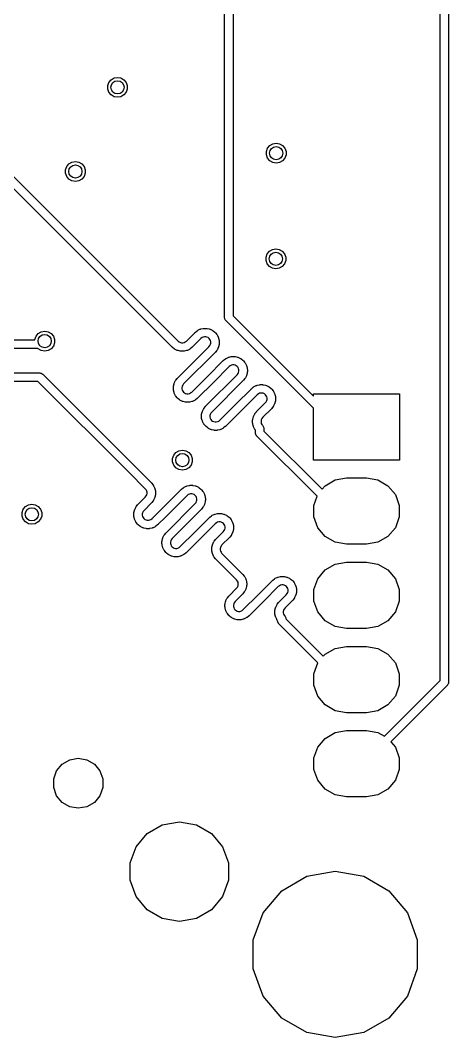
# Model space of a CAD drawing. Extents: x 10 to 287, y -200 to -10.
# Drawn here: x 166.62 to 179.53, y -140.17 to -109.49 of the extents above; entities that cross this region are included whole.
import ezdxf

# ---------------------------------------------------------------- set-up
doc = ezdxf.new("R2010")
doc.units = 0
doc.header["$MEASUREMENT"] = 0
doc.layers.add('BLACK', color=7, linetype='CONTINUOUS')

msp = doc.modelspace()

# ---------------------------------------------------------------- linework, layer by layer
at = {"layer": 'Black'}
for p, q in [((179.273, -129.397), (179.273, -56.8976)), ((179.527, -56.845), (179.527, -129.45)), ((173.027, -103.08), (173.027, -118.3)), ((172.773, -118.3), (172.773, -103.133)), ((169.249, -111.454), (169.284, -111.356)), ((169.284, -111.356), (169.352, -111.276)), ((169.352, -111.276), (169.442, -111.223)), ((169.442, -111.223), (169.545, -111.205)), ((169.545, -111.205), (169.648, -111.223)), ((169.648, -111.223), (169.738, -111.276)), ((169.738, -111.276), (169.806, -111.356)), ((169.806, -111.356), (169.841, -111.454)), ((169.249, -111.558), (169.249, -111.454)), ((169.284, -111.656), (169.249, -111.558)), ((169.352, -111.736), (169.284, -111.656)), ((169.806, -111.656), (169.738, -111.736)), ((169.841, -111.558), (169.806, -111.656)), ((169.841, -111.454), (169.841, -111.558)), ((169.442, -111.789), (169.352, -111.736)), ((169.545, -111.807), (169.442, -111.789)), ((169.648, -111.789), (169.545, -111.807)), ((169.738, -111.736), (169.648, -111.789)), ((174.137, -113.26), (174.227, -113.207)), ((174.227, -113.207), (174.33, -113.189)), ((174.33, -113.189), (174.433, -113.207)), ((174.433, -113.207), (174.523, -113.26)), ((174.034, -113.438), (174.069, -113.34)), ((174.034, -113.542), (174.034, -113.438)), ((174.069, -113.34), (174.137, -113.26)), ((174.523, -113.26), (174.59, -113.34)), ((174.59, -113.34), (174.626, -113.438)), ((174.626, -113.438), (174.626, -113.542)), ((168.014, -113.896), (168.082, -113.816)), ((168.082, -113.816), (168.172, -113.763)), ((168.172, -113.763), (168.275, -113.745)), ((168.275, -113.745), (168.378, -113.763)), ((168.378, -113.763), (168.468, -113.816)), ((168.468, -113.816), (168.536, -113.896)), ((174.069, -113.64), (174.034, -113.542)), ((174.137, -113.72), (174.069, -113.64)), ((174.227, -113.773), (174.137, -113.72)), ((174.33, -113.791), (174.227, -113.773)), ((174.433, -113.773), (174.33, -113.791)), ((174.523, -113.72), (174.433, -113.773)), ((174.59, -113.64), (174.523, -113.72)), ((174.626, -113.542), (174.59, -113.64)), ((166.32, -114.11), (171.369, -119.16)), ((167.979, -113.994), (168.014, -113.896)), ((167.979, -114.098), (167.979, -113.994)), ((168.014, -114.196), (167.979, -114.098)), ((168.536, -113.896), (168.571, -113.994)), ((168.571, -114.098), (168.536, -114.196)), ((168.571, -113.994), (168.571, -114.098)), ((171.195, -119.344), (166.177, -114.327)), ((168.082, -114.276), (168.014, -114.196)), ((168.172, -114.329), (168.082, -114.276)), ((168.275, -114.347), (168.172, -114.329)), ((168.378, -114.329), (168.275, -114.347)), ((168.468, -114.276), (168.378, -114.329)), ((168.536, -114.196), (168.468, -114.276)), ((174.024, -116.628), (174.059, -116.53)), ((174.059, -116.53), (174.127, -116.45)), ((174.127, -116.45), (174.217, -116.397)), ((174.217, -116.397), (174.32, -116.379)), ((174.32, -116.379), (174.423, -116.397)), ((174.423, -116.397), (174.513, -116.45)), ((174.513, -116.45), (174.58, -116.53)), ((174.58, -116.53), (174.616, -116.628)), ((174.024, -116.732), (174.024, -116.628)), ((174.059, -116.83), (174.024, -116.732)), ((174.127, -116.91), (174.059, -116.83)), ((174.217, -116.963), (174.127, -116.91)), ((174.513, -116.91), (174.423, -116.963)), ((174.58, -116.83), (174.513, -116.91)), ((174.616, -116.732), (174.58, -116.83)), ((174.616, -116.628), (174.616, -116.732)), ((174.32, -116.981), (174.217, -116.963)), ((174.423, -116.963), (174.32, -116.981)), ((172.773, -118.45), (172.773, -118.3)), ((173.027, -118.3), (173.027, -118.397)), ((173.027, -118.397), (175.45, -120.82)), ((172.774, -118.456), (172.773, -118.45)), ((172.773, -118.461), (172.774, -118.456)), ((172.778, -118.477), (172.773, -118.461)), ((172.781, -118.493), (172.778, -118.477)), ((172.783, -118.498), (172.781, -118.493)), ((172.785, -118.504), (172.783, -118.498)), ((172.794, -118.517), (172.785, -118.504)), ((172.803, -118.532), (172.794, -118.517)), ((172.807, -118.535), (172.803, -118.532)), ((172.81, -118.54), (172.807, -118.535)), ((175.45, -121.18), (172.81, -118.54)), ((167.054, -119.108), (167.089, -119.01)), ((167.089, -119.01), (167.157, -118.93)), ((167.157, -118.93), (167.247, -118.877)), ((167.247, -118.877), (167.35, -118.859)), ((167.35, -118.859), (167.453, -118.877)), ((167.453, -118.877), (167.543, -118.93)), ((167.543, -118.93), (167.611, -119.01)), ((167.611, -119.01), (167.646, -119.108)), ((171.624, -119.16), (171.884, -118.899)), ((171.884, -118.899), (171.89, -118.895)), ((171.89, -118.895), (171.895, -118.89)), ((171.895, -118.89), (171.947, -118.848)), ((171.947, -118.848), (171.96, -118.841)), ((171.96, -118.841), (171.971, -118.833)), ((171.971, -118.833), (172.032, -118.804)), ((172.032, -118.804), (172.046, -118.8)), ((172.046, -118.8), (172.059, -118.794)), ((172.059, -118.794), (172.124, -118.779)), ((172.094, -119.055), (172.059, -119.084)), ((172.129, -119.039), (172.094, -119.055)), ((172.124, -118.779), (172.138, -118.779)), ((172.167, -119.03), (172.129, -119.039)), ((172.138, -118.779), (172.153, -118.776)), ((172.153, -118.776), (172.22, -118.776)), ((172.205, -119.03), (172.167, -119.03)), ((172.243, -119.039), (172.205, -119.03)), ((172.22, -118.776), (172.234, -118.779)), ((172.234, -118.779), (172.248, -118.779)), ((172.278, -119.055), (172.243, -119.039)), ((172.248, -118.779), (172.313, -118.794)), ((172.308, -119.079), (172.278, -119.055)), ((172.313, -118.794), (172.327, -118.8)), ((172.327, -118.8), (172.34, -118.804)), ((172.34, -118.804), (172.401, -118.833)), ((172.401, -118.833), (172.412, -118.841)), ((172.412, -118.841), (172.425, -118.848)), ((172.425, -118.848), (172.477, -118.89)), ((172.477, -118.89), (172.487, -118.901)), ((172.487, -118.901), (172.498, -118.91)), ((172.498, -118.91), (172.539, -118.962)), ((172.539, -118.962), (172.546, -118.975)), ((172.546, -118.975), (172.555, -118.987)), ((172.555, -118.987), (172.584, -119.047)), ((172.584, -119.047), (172.588, -119.061)), ((172.588, -119.061), (172.593, -119.074)), ((166.37, -119.126), (167.054, -119.126)), ((167.054, -119.126), (167.054, -119.108)), ((167.611, -119.31), (167.543, -119.39)), ((167.646, -119.212), (167.611, -119.31)), ((167.646, -119.108), (167.646, -119.212)), ((171.2, -119.348), (171.195, -119.344)), ((171.205, -119.354), (171.2, -119.348)), ((171.258, -119.396), (171.205, -119.354)), ((171.354, -120.278), (172.303, -119.329)), ((171.369, -119.16), (171.405, -119.188)), ((171.405, -119.188), (171.44, -119.205)), ((171.44, -119.205), (171.477, -119.213)), ((171.477, -119.213), (171.516, -119.213)), ((171.516, -119.213), (171.553, -119.205)), ((171.553, -119.205), (171.588, -119.188)), ((171.588, -119.188), (171.624, -119.16)), ((171.788, -119.354), (171.735, -119.396)), ((171.793, -119.348), (171.788, -119.354)), ((171.798, -119.344), (171.793, -119.348)), ((172.059, -119.084), (171.798, -119.344)), ((172.303, -119.329), (172.332, -119.293)), ((172.332, -119.11), (172.308, -119.079)), ((172.349, -119.144), (172.332, -119.11)), ((172.332, -119.293), (172.349, -119.258)), ((172.357, -119.182), (172.349, -119.144)), ((172.349, -119.258), (172.357, -119.221)), ((172.357, -119.221), (172.357, -119.182)), ((172.584, -119.355), (172.555, -119.416)), ((172.588, -119.342), (172.584, -119.355)), ((172.593, -119.329), (172.588, -119.342)), ((172.593, -119.074), (172.608, -119.139)), ((172.608, -119.263), (172.593, -119.329)), ((172.608, -119.139), (172.609, -119.154)), ((172.609, -119.249), (172.608, -119.263)), ((172.609, -119.154), (172.611, -119.168)), ((172.611, -119.235), (172.609, -119.249)), ((172.611, -119.168), (172.611, -119.235)), ((167.148, -119.38), (166.37, -119.38)), ((167.157, -119.39), (167.148, -119.38)), ((167.247, -119.443), (167.157, -119.39)), ((167.35, -119.461), (167.247, -119.443)), ((167.453, -119.443), (167.35, -119.461)), ((167.543, -119.39), (167.453, -119.443)), ((171.27, -119.402), (171.258, -119.396)), ((171.282, -119.411), (171.27, -119.402)), ((171.342, -119.44), (171.282, -119.411)), ((171.356, -119.444), (171.342, -119.44)), ((171.369, -119.449), (171.356, -119.444)), ((171.435, -119.464), (171.369, -119.449)), ((171.449, -119.465), (171.435, -119.464)), ((171.463, -119.467), (171.449, -119.465)), ((171.53, -119.467), (171.463, -119.467)), ((171.544, -119.465), (171.53, -119.467)), ((172.488, -119.503), (171.538, -120.453)), ((171.558, -119.464), (171.544, -119.465)), ((171.624, -119.449), (171.558, -119.464)), ((171.637, -119.444), (171.624, -119.449)), ((171.651, -119.44), (171.637, -119.444)), ((171.711, -119.411), (171.651, -119.44)), ((171.723, -119.402), (171.711, -119.411)), ((171.735, -119.396), (171.723, -119.402)), ((172.492, -119.497), (172.488, -119.503)), ((172.498, -119.493), (172.492, -119.497)), ((172.539, -119.44), (172.498, -119.493)), ((172.546, -119.428), (172.539, -119.44)), ((172.555, -119.416), (172.546, -119.428)), ((172.82, -119.681), (172.88, -119.652)), ((172.88, -119.652), (172.894, -119.648)), ((172.894, -119.648), (172.907, -119.643)), ((172.907, -119.643), (172.973, -119.628)), ((172.973, -119.628), (172.987, -119.627)), ((172.987, -119.627), (173.001, -119.625)), ((173.001, -119.625), (173.068, -119.625)), ((173.068, -119.625), (173.082, -119.627)), ((173.082, -119.627), (173.096, -119.628)), ((173.096, -119.628), (173.162, -119.643)), ((173.162, -119.643), (173.175, -119.648)), ((173.175, -119.648), (173.189, -119.652)), ((173.189, -119.652), (173.249, -119.681)), ((172.255, -120.225), (172.733, -119.748)), ((172.907, -119.932), (172.435, -120.405)), ((172.733, -119.748), (172.739, -119.744)), ((172.739, -119.744), (172.743, -119.738)), ((172.743, -119.738), (172.796, -119.696)), ((172.796, -119.696), (172.808, -119.69)), ((172.808, -119.69), (172.82, -119.681)), ((172.943, -119.904), (172.907, -119.932)), ((172.978, -119.887), (172.943, -119.904)), ((173.015, -119.879), (172.978, -119.887)), ((173.054, -119.879), (173.015, -119.879)), ((173.092, -119.887), (173.054, -119.879)), ((173.126, -119.904), (173.092, -119.887)), ((173.156, -119.928), (173.126, -119.904)), ((173.18, -119.958), (173.156, -119.928)), ((173.197, -119.993), (173.18, -119.958)), ((173.249, -119.681), (173.261, -119.69)), ((173.261, -119.69), (173.273, -119.696)), ((173.273, -119.696), (173.326, -119.738)), ((173.326, -119.738), (173.335, -119.749)), ((173.335, -119.749), (173.346, -119.758)), ((173.346, -119.758), (173.388, -119.811)), ((173.388, -119.811), (173.395, -119.823)), ((173.395, -119.823), (173.403, -119.835)), ((173.403, -119.835), (173.432, -119.896)), ((173.432, -119.896), (173.436, -119.909)), ((173.436, -119.909), (173.442, -119.922)), ((173.442, -119.922), (173.457, -119.988)), ((162.669, -120.123), (167.2, -120.123)), ((167.2, -120.123), (167.206, -120.124)), ((167.206, -120.124), (167.211, -120.123)), ((167.211, -120.123), (167.227, -120.128)), ((167.227, -120.128), (167.243, -120.131)), ((167.243, -120.131), (167.248, -120.133)), ((167.248, -120.133), (167.254, -120.135)), ((167.254, -120.135), (167.267, -120.144)), ((167.267, -120.144), (167.282, -120.153)), ((167.282, -120.153), (167.285, -120.157)), ((167.285, -120.157), (167.29, -120.16)), ((167.29, -120.16), (170.075, -122.946)), ((171.302, -120.342), (171.344, -120.289)), ((171.344, -120.289), (171.349, -120.284)), ((171.349, -120.284), (171.354, -120.278)), ((171.783, -120.698), (172.255, -120.225)), ((172.202, -121.127), (173.152, -120.177)), ((172.255, -120.225), (172.255, -120.225)), ((173.152, -120.177), (173.18, -120.141)), ((173.18, -120.141), (173.197, -120.107)), ((173.206, -120.03), (173.197, -119.993)), ((173.197, -120.107), (173.206, -120.069)), ((173.206, -120.069), (173.206, -120.03)), ((173.388, -120.289), (173.346, -120.341)), ((173.395, -120.276), (173.388, -120.289)), ((173.403, -120.264), (173.395, -120.276)), ((173.432, -120.204), (173.403, -120.264)), ((173.436, -120.19), (173.432, -120.204)), ((173.442, -120.177), (173.436, -120.19)), ((173.457, -120.112), (173.442, -120.177)), ((173.457, -119.988), (173.457, -120.002)), ((173.457, -120.002), (173.46, -120.016)), ((173.46, -120.083), (173.457, -120.097)), ((173.457, -120.097), (173.457, -120.112)), ((173.46, -120.016), (173.46, -120.083)), ((167.147, -120.377), (162.669, -120.377)), ((169.896, -123.125), (167.147, -120.377)), ((171.23, -120.547), (171.233, -120.533)), ((171.23, -120.614), (171.23, -120.547)), ((171.233, -120.533), (171.234, -120.519)), ((171.234, -120.519), (171.249, -120.453)), ((171.249, -120.453), (171.254, -120.44)), ((171.254, -120.44), (171.258, -120.426)), ((171.258, -120.426), (171.287, -120.366)), ((171.287, -120.366), (171.295, -120.354)), ((171.295, -120.354), (171.302, -120.342)), ((171.493, -120.523), (171.484, -120.561)), ((171.484, -120.561), (171.484, -120.6)), ((171.51, -120.489), (171.493, -120.523)), ((171.538, -120.453), (171.51, -120.489)), ((172.435, -120.405), (171.957, -120.882)), ((173.337, -120.352), (172.387, -121.302)), ((172.435, -120.405), (172.435, -120.405)), ((173.104, -121.074), (173.581, -120.596)), ((173.341, -120.346), (173.337, -120.352)), ((173.346, -120.341), (173.341, -120.346)), ((173.581, -120.596), (173.587, -120.592)), ((173.587, -120.592), (173.592, -120.587)), ((173.592, -120.587), (173.644, -120.545)), ((173.644, -120.545), (173.657, -120.538)), ((173.657, -120.538), (173.668, -120.53)), ((173.668, -120.53), (173.729, -120.501)), ((173.729, -120.501), (173.743, -120.497)), ((173.743, -120.497), (173.756, -120.491)), ((173.756, -120.491), (173.821, -120.476)), ((173.821, -120.476), (173.836, -120.476)), ((173.836, -120.476), (173.85, -120.473)), ((173.85, -120.473), (173.917, -120.473)), ((173.917, -120.473), (173.931, -120.476)), ((173.931, -120.476), (173.945, -120.476)), ((173.945, -120.476), (174.011, -120.491)), ((174.011, -120.491), (174.024, -120.497)), ((174.024, -120.497), (174.037, -120.501)), ((174.037, -120.501), (174.098, -120.53)), ((174.098, -120.53), (174.109, -120.538)), ((174.109, -120.538), (174.122, -120.545)), ((174.122, -120.545), (174.174, -120.587)), ((174.174, -120.587), (174.184, -120.598)), ((171.233, -120.628), (171.23, -120.614)), ((171.234, -120.642), (171.233, -120.628)), ((171.249, -120.708), (171.234, -120.642)), ((171.254, -120.721), (171.249, -120.708)), ((171.258, -120.735), (171.254, -120.721)), ((171.287, -120.795), (171.258, -120.735)), ((171.295, -120.807), (171.287, -120.795)), ((171.302, -120.819), (171.295, -120.807)), ((171.344, -120.872), (171.302, -120.819)), ((171.355, -120.881), (171.344, -120.872)), ((171.364, -120.892), (171.355, -120.881)), ((171.417, -120.934), (171.364, -120.892)), ((171.484, -120.6), (171.493, -120.637)), ((171.493, -120.637), (171.51, -120.672)), ((171.51, -120.672), (171.534, -120.702)), ((171.534, -120.702), (171.564, -120.726)), ((171.564, -120.726), (171.599, -120.743)), ((171.599, -120.743), (171.636, -120.751)), ((171.636, -120.751), (171.675, -120.751)), ((171.675, -120.751), (171.712, -120.743)), ((171.712, -120.743), (171.747, -120.726)), ((171.747, -120.726), (171.783, -120.698)), ((171.947, -120.892), (171.894, -120.934)), ((171.952, -120.886), (171.947, -120.892)), ((171.957, -120.882), (171.952, -120.886)), ((173.756, -120.781), (173.283, -121.253)), ((173.792, -120.753), (173.756, -120.781)), ((173.826, -120.736), (173.792, -120.753)), ((173.864, -120.727), (173.826, -120.736)), ((173.902, -120.727), (173.864, -120.727)), ((173.94, -120.736), (173.902, -120.727)), ((173.975, -120.752), (173.94, -120.736)), ((174.005, -120.777), (173.975, -120.752)), ((174.029, -120.807), (174.005, -120.777)), ((174.046, -120.841), (174.029, -120.807)), ((174.054, -120.879), (174.046, -120.841)), ((174.054, -120.918), (174.054, -120.879)), ((174.184, -120.598), (174.195, -120.607)), ((174.195, -120.607), (174.236, -120.66)), ((174.236, -120.66), (174.243, -120.672)), ((174.243, -120.672), (174.252, -120.684)), ((174.252, -120.684), (174.281, -120.744)), ((174.281, -120.744), (174.285, -120.758)), ((174.285, -120.758), (174.29, -120.771)), ((174.29, -120.771), (174.305, -120.836)), ((174.305, -120.836), (174.306, -120.851)), ((174.306, -120.851), (174.308, -120.865)), ((174.308, -120.865), (174.308, -120.932)), ((175.45, -120.82), (175.45, -120.75)), ((175.45, -120.75), (178.05, -120.75)), ((178.05, -120.75), (178.05, -122.75)), ((171.429, -120.94), (171.417, -120.934)), ((171.441, -120.949), (171.429, -120.94)), ((171.501, -120.978), (171.441, -120.949)), ((171.515, -120.982), (171.501, -120.978)), ((171.528, -120.987), (171.515, -120.982)), ((171.594, -121.002), (171.528, -120.987)), ((171.608, -121.003), (171.594, -121.002)), ((171.622, -121.005), (171.608, -121.003)), ((171.689, -121.005), (171.622, -121.005)), ((171.703, -121.003), (171.689, -121.005)), ((171.717, -121.002), (171.703, -121.003)), ((171.783, -120.987), (171.717, -121.002)), ((171.796, -120.982), (171.783, -120.987)), ((171.81, -120.978), (171.796, -120.982)), ((171.87, -120.949), (171.81, -120.978)), ((171.882, -120.94), (171.87, -120.949)), ((171.894, -120.934), (171.882, -120.94)), ((172.136, -121.214), (172.144, -121.203)), ((172.144, -121.203), (172.151, -121.19)), ((172.151, -121.19), (172.193, -121.138)), ((172.193, -121.138), (172.198, -121.133)), ((172.198, -121.133), (172.202, -121.127)), ((172.631, -121.546), (173.104, -121.074)), ((173.104, -121.074), (173.104, -121.074)), ((173.74, -121.286), (174, -121.026)), ((174.185, -121.2), (173.925, -121.46)), ((174, -121.026), (174.029, -120.99)), ((174.029, -120.99), (174.046, -120.955)), ((174.046, -120.955), (174.054, -120.918)), ((174.189, -121.194), (174.185, -121.2)), ((174.195, -121.19), (174.189, -121.194)), ((174.236, -121.137), (174.195, -121.19)), ((174.243, -121.125), (174.236, -121.137)), ((174.252, -121.113), (174.243, -121.125)), ((174.281, -121.052), (174.252, -121.113)), ((174.285, -121.039), (174.281, -121.052)), ((174.29, -121.026), (174.285, -121.039)), ((174.305, -120.96), (174.29, -121.026)), ((174.306, -120.946), (174.305, -120.96)), ((174.308, -120.932), (174.306, -120.946)), ((175.45, -122.75), (175.45, -121.18)), ((172.079, -121.395), (172.081, -121.381)), ((172.079, -121.462), (172.079, -121.395)), ((172.081, -121.477), (172.079, -121.462)), ((172.081, -121.381), (172.082, -121.367)), ((172.082, -121.491), (172.081, -121.477)), ((172.082, -121.367), (172.097, -121.302)), ((172.097, -121.556), (172.082, -121.491)), ((172.097, -121.302), (172.103, -121.288)), ((172.103, -121.288), (172.106, -121.275)), ((172.106, -121.275), (172.136, -121.214)), ((172.342, -121.372), (172.333, -121.41)), ((172.333, -121.41), (172.333, -121.448)), ((172.333, -121.448), (172.342, -121.486)), ((172.358, -121.337), (172.342, -121.372)), ((172.342, -121.486), (172.358, -121.521)), ((172.387, -121.302), (172.358, -121.337)), ((173.283, -121.253), (172.806, -121.731)), ((173.283, -121.253), (173.283, -121.253)), ((173.62, -121.526), (173.635, -121.461)), ((173.635, -121.461), (173.641, -121.447)), ((173.641, -121.447), (173.645, -121.434)), ((173.645, -121.434), (173.674, -121.373)), ((173.674, -121.373), (173.682, -121.362)), ((173.682, -121.362), (173.689, -121.349)), ((173.689, -121.349), (173.731, -121.297)), ((173.731, -121.297), (173.736, -121.292)), ((173.736, -121.292), (173.74, -121.286)), ((173.896, -121.496), (173.88, -121.531)), ((173.925, -121.46), (173.896, -121.496)), ((172.103, -121.569), (172.097, -121.556)), ((172.106, -121.583), (172.103, -121.569)), ((172.136, -121.644), (172.106, -121.583)), ((172.144, -121.655), (172.136, -121.644)), ((172.151, -121.668), (172.144, -121.655)), ((172.193, -121.72), (172.151, -121.668)), ((172.203, -121.73), (172.193, -121.72)), ((172.213, -121.74), (172.203, -121.73)), ((172.265, -121.782), (172.213, -121.74)), ((172.278, -121.789), (172.265, -121.782)), ((172.289, -121.797), (172.278, -121.789)), ((172.35, -121.826), (172.289, -121.797)), ((172.358, -121.521), (172.382, -121.551)), ((172.382, -121.551), (172.412, -121.575)), ((172.412, -121.575), (172.447, -121.591)), ((172.447, -121.591), (172.485, -121.6)), ((172.485, -121.6), (172.523, -121.6)), ((172.523, -121.6), (172.561, -121.591)), ((172.561, -121.591), (172.596, -121.575)), ((172.596, -121.575), (172.631, -121.546)), ((172.719, -121.797), (172.658, -121.826)), ((172.73, -121.789), (172.719, -121.797)), ((172.743, -121.782), (172.73, -121.789)), ((172.795, -121.74), (172.743, -121.782)), ((172.8, -121.735), (172.795, -121.74)), ((172.806, -121.731), (172.8, -121.735)), ((173.617, -121.554), (173.619, -121.54)), ((173.617, -121.621), (173.617, -121.554)), ((173.619, -121.635), (173.617, -121.621)), ((173.619, -121.54), (173.62, -121.526)), ((173.62, -121.65), (173.619, -121.635)), ((173.635, -121.715), (173.62, -121.65)), ((173.641, -121.728), (173.635, -121.715)), ((173.645, -121.742), (173.641, -121.728)), ((173.674, -121.803), (173.645, -121.742)), ((173.682, -121.814), (173.674, -121.803)), ((173.689, -121.827), (173.682, -121.814)), ((173.88, -121.531), (173.871, -121.569)), ((173.871, -121.569), (173.871, -121.607)), ((173.871, -121.607), (173.88, -121.645)), ((173.88, -121.645), (173.896, -121.679)), ((173.896, -121.679), (173.913, -121.7)), ((173.913, -121.7), (173.929, -121.721)), ((173.929, -121.721), (173.939, -121.739)), ((173.939, -121.739), (173.949, -121.757)), ((173.949, -121.757), (173.95, -121.758)), ((173.95, -121.758), (173.95, -121.76)), ((173.95, -121.76), (173.953, -121.78)), ((173.953, -121.78), (173.957, -121.8)), ((173.957, -121.8), (173.957, -121.877)), ((172.364, -121.83), (172.35, -121.826)), ((172.377, -121.836), (172.364, -121.83)), ((172.442, -121.851), (172.377, -121.836)), ((172.456, -121.852), (172.442, -121.851)), ((172.47, -121.854), (172.456, -121.852)), ((172.538, -121.854), (172.47, -121.854)), ((172.552, -121.852), (172.538, -121.854)), ((172.566, -121.851), (172.552, -121.852)), ((172.631, -121.836), (172.566, -121.851)), ((172.645, -121.83), (172.631, -121.836)), ((172.658, -121.826), (172.645, -121.83)), ((173.703, -121.844), (173.689, -121.827)), ((173.703, -121.93), (173.703, -121.844)), ((173.704, -121.936), (173.703, -121.93)), ((173.703, -121.941), (173.704, -121.936)), ((173.708, -121.957), (173.703, -121.941)), ((173.711, -121.973), (173.708, -121.957)), ((173.713, -121.978), (173.711, -121.973)), ((173.715, -121.984), (173.713, -121.978)), ((173.724, -121.997), (173.715, -121.984)), ((173.733, -122.012), (173.724, -121.997)), ((173.737, -122.015), (173.733, -122.012)), ((173.74, -122.02), (173.737, -122.015)), ((175.561, -123.84), (173.74, -122.02)), ((173.957, -121.877), (175.712, -123.632)), ((171.204, -122.698), (171.239, -122.6)), ((171.204, -122.802), (171.204, -122.698)), ((171.239, -122.6), (171.307, -122.52)), ((171.307, -122.52), (171.397, -122.467)), ((171.397, -122.467), (171.5, -122.449)), ((171.5, -122.449), (171.603, -122.467)), ((171.603, -122.467), (171.693, -122.52)), ((171.693, -122.52), (171.761, -122.6)), ((171.761, -122.6), (171.796, -122.698)), ((171.796, -122.698), (171.796, -122.802)), ((170.075, -122.946), (170.568, -123.439)), ((171.239, -122.9), (171.204, -122.802)), ((171.307, -122.98), (171.239, -122.9)), ((171.397, -123.033), (171.307, -122.98)), ((171.5, -123.051), (171.397, -123.033)), ((171.603, -123.033), (171.5, -123.051)), ((171.693, -122.98), (171.603, -123.033)), ((171.761, -122.9), (171.693, -122.98)), ((171.796, -122.802), (171.761, -122.9)), ((178.05, -122.75), (175.45, -122.75)), ((170.384, -123.613), (169.896, -123.125)), ((169.896, -123.125), (169.896, -123.125)), ((175.802, -123.524), (176.103, -123.35)), ((176.103, -123.35), (176.445, -123.29)), ((176.445, -123.29), (177.055, -123.29)), ((177.055, -123.29), (177.397, -123.35)), ((177.397, -123.35), (177.698, -123.524)), ((170.412, -123.649), (170.384, -123.613)), ((170.429, -123.684), (170.412, -123.649)), ((170.568, -123.439), (170.573, -123.445)), ((170.573, -123.445), (170.578, -123.449)), ((170.578, -123.449), (170.62, -123.502)), ((170.62, -123.502), (170.627, -123.515)), ((170.627, -123.515), (170.635, -123.526)), ((170.635, -123.526), (170.664, -123.587)), ((170.664, -123.587), (170.668, -123.6)), ((170.668, -123.6), (170.674, -123.613)), ((170.674, -123.613), (170.688, -123.679)), ((170.813, -124.287), (171.466, -123.634)), ((171.466, -123.634), (171.472, -123.63)), ((171.472, -123.63), (171.477, -123.625)), ((171.477, -123.625), (171.529, -123.583)), ((171.529, -123.583), (171.542, -123.576)), ((171.542, -123.576), (171.553, -123.568)), ((171.553, -123.568), (171.614, -123.539)), ((171.614, -123.539), (171.628, -123.535)), ((171.628, -123.535), (171.641, -123.529)), ((171.641, -123.529), (171.706, -123.514)), ((171.706, -123.514), (171.72, -123.514)), ((171.72, -123.514), (171.735, -123.511)), ((171.735, -123.511), (171.802, -123.511)), ((171.802, -123.511), (171.816, -123.514)), ((171.816, -123.514), (171.83, -123.514)), ((171.83, -123.514), (171.895, -123.529)), ((171.895, -123.529), (171.909, -123.535)), ((171.909, -123.535), (171.922, -123.539)), ((171.922, -123.539), (171.983, -123.568)), ((171.983, -123.568), (171.994, -123.576)), ((171.994, -123.576), (172.007, -123.583)), ((172.007, -123.583), (172.059, -123.625)), ((172.059, -123.625), (172.069, -123.636)), ((172.069, -123.636), (172.08, -123.645)), ((172.08, -123.645), (172.121, -123.698)), ((175.712, -123.632), (175.802, -123.524)), ((177.698, -123.524), (177.921, -123.79)), ((170.16, -124.092), (170.384, -123.868)), ((170.384, -123.868), (170.412, -123.832)), ((170.412, -123.832), (170.429, -123.798)), ((170.438, -123.722), (170.429, -123.684)), ((170.429, -123.798), (170.438, -123.76)), ((170.438, -123.76), (170.438, -123.722)), ((170.627, -123.967), (170.62, -123.98)), ((170.635, -123.956), (170.627, -123.967)), ((170.664, -123.895), (170.635, -123.956)), ((170.668, -123.881), (170.664, -123.895)), ((170.674, -123.868), (170.668, -123.881)), ((170.688, -123.803), (170.674, -123.868)), ((170.688, -123.679), (170.689, -123.693)), ((170.689, -123.788), (170.688, -123.803)), ((170.689, -123.693), (170.692, -123.707)), ((170.692, -123.774), (170.689, -123.788)), ((170.692, -123.707), (170.692, -123.774)), ((171.641, -123.819), (170.993, -124.467)), ((171.676, -123.791), (171.641, -123.819)), ((171.711, -123.774), (171.676, -123.791)), ((171.749, -123.765), (171.711, -123.774)), ((171.787, -123.765), (171.749, -123.765)), ((171.825, -123.774), (171.787, -123.765)), ((171.86, -123.791), (171.825, -123.774)), ((171.89, -123.815), (171.86, -123.791)), ((171.914, -123.845), (171.89, -123.815)), ((171.931, -123.879), (171.914, -123.845)), ((171.939, -123.917), (171.931, -123.879)), ((171.931, -123.993), (171.939, -123.956)), ((171.939, -123.956), (171.939, -123.917)), ((172.121, -123.698), (172.128, -123.71)), ((172.128, -123.71), (172.137, -123.722)), ((172.137, -123.722), (172.166, -123.782)), ((172.166, -123.782), (172.17, -123.796)), ((172.17, -123.796), (172.175, -123.809)), ((172.175, -123.809), (172.19, -123.874)), ((172.19, -123.874), (172.191, -123.889)), ((172.191, -123.889), (172.193, -123.903)), ((172.193, -123.97), (172.191, -123.984)), ((172.193, -123.903), (172.193, -123.97)), ((175.46, -124.116), (175.561, -123.84)), ((177.921, -123.79), (178.04, -124.116)), ((166.669, -124.333), (166.704, -124.235)), ((166.704, -124.235), (166.772, -124.155)), ((166.772, -124.155), (166.862, -124.102)), ((166.862, -124.102), (166.965, -124.084)), ((166.965, -124.084), (167.068, -124.102)), ((167.068, -124.102), (167.158, -124.155)), ((167.158, -124.155), (167.226, -124.235)), ((167.226, -124.235), (167.261, -124.333)), ((170.04, -124.332), (170.055, -124.266)), ((170.055, -124.266), (170.061, -124.253)), ((170.061, -124.253), (170.064, -124.24)), ((170.064, -124.24), (170.094, -124.179)), ((170.094, -124.179), (170.102, -124.168)), ((170.102, -124.168), (170.109, -124.155)), ((170.109, -124.155), (170.151, -124.103)), ((170.151, -124.103), (170.156, -124.098)), ((170.156, -124.098), (170.16, -124.092)), ((170.345, -124.266), (170.316, -124.302)), ((170.568, -124.043), (170.345, -124.266)), ((170.573, -124.037), (170.568, -124.043)), ((170.578, -124.032), (170.573, -124.037)), ((170.62, -123.98), (170.578, -124.032)), ((171.009, -124.94), (171.885, -124.064)), ((172.07, -124.238), (171.193, -125.115)), ((171.885, -124.064), (171.914, -124.028)), ((171.914, -124.028), (171.931, -123.993)), ((172.074, -124.232), (172.07, -124.238)), ((172.08, -124.228), (172.074, -124.232)), ((172.121, -124.175), (172.08, -124.228)), ((172.128, -124.163), (172.121, -124.175)), ((172.137, -124.151), (172.128, -124.163)), ((172.166, -124.09), (172.137, -124.151)), ((172.17, -124.077), (172.166, -124.09)), ((172.175, -124.064), (172.17, -124.077)), ((172.19, -123.998), (172.175, -124.064)), ((172.191, -123.984), (172.19, -123.998)), ((175.46, -124.464), (175.46, -124.116)), ((178.04, -124.116), (178.04, -124.464)), ((166.669, -124.437), (166.669, -124.333)), ((166.704, -124.535), (166.669, -124.437)), ((166.772, -124.615), (166.704, -124.535)), ((167.226, -124.535), (167.158, -124.615)), ((167.261, -124.437), (167.226, -124.535)), ((167.261, -124.333), (167.261, -124.437)), ((170.037, -124.36), (170.039, -124.346)), ((170.037, -124.427), (170.037, -124.36)), ((170.039, -124.441), (170.037, -124.427)), ((170.039, -124.346), (170.04, -124.332)), ((170.04, -124.456), (170.039, -124.441)), ((170.055, -124.521), (170.04, -124.456)), ((170.061, -124.534), (170.055, -124.521)), ((170.064, -124.548), (170.061, -124.534)), ((170.094, -124.609), (170.064, -124.548)), ((170.3, -124.337), (170.291, -124.375)), ((170.291, -124.375), (170.291, -124.413)), ((170.291, -124.413), (170.3, -124.451)), ((170.316, -124.302), (170.3, -124.337)), ((170.3, -124.451), (170.316, -124.485)), ((170.316, -124.485), (170.34, -124.516)), ((170.34, -124.516), (170.37, -124.54)), ((170.37, -124.54), (170.405, -124.556)), ((170.405, -124.556), (170.443, -124.565)), ((170.443, -124.565), (170.481, -124.565)), ((170.481, -124.565), (170.519, -124.556)), ((170.519, -124.556), (170.554, -124.54)), ((170.554, -124.54), (170.589, -124.511)), ((170.589, -124.511), (170.813, -124.287)), ((170.993, -124.467), (170.764, -124.696)), ((170.993, -124.467), (170.993, -124.467)), ((171.874, -124.924), (172.315, -124.483)), ((172.315, -124.483), (172.321, -124.479)), ((172.321, -124.479), (172.325, -124.473)), ((172.325, -124.473), (172.378, -124.432)), ((172.378, -124.432), (172.39, -124.425)), ((172.39, -124.425), (172.402, -124.416)), ((172.402, -124.416), (172.462, -124.387)), ((172.462, -124.387), (172.476, -124.383)), ((172.476, -124.383), (172.489, -124.378)), ((172.489, -124.378), (172.555, -124.363)), ((172.555, -124.363), (172.569, -124.362)), ((172.569, -124.362), (172.583, -124.36)), ((172.583, -124.36), (172.65, -124.36)), ((172.65, -124.36), (172.664, -124.362)), ((172.664, -124.362), (172.678, -124.363)), ((172.678, -124.363), (172.744, -124.378)), ((172.744, -124.378), (172.757, -124.383)), ((172.757, -124.383), (172.771, -124.387)), ((172.771, -124.387), (172.831, -124.416)), ((172.831, -124.416), (172.843, -124.425)), ((172.843, -124.425), (172.855, -124.432)), ((172.855, -124.432), (172.908, -124.473)), ((172.908, -124.473), (172.917, -124.484)), ((172.917, -124.484), (172.928, -124.494)), ((172.928, -124.494), (172.97, -124.546)), ((172.97, -124.546), (172.977, -124.559)), ((172.977, -124.559), (172.985, -124.57)), ((172.985, -124.57), (173.014, -124.631)), ((175.579, -124.79), (175.46, -124.464)), ((178.04, -124.464), (177.921, -124.79)), ((166.862, -124.668), (166.772, -124.615)), ((166.965, -124.686), (166.862, -124.668)), ((167.068, -124.668), (166.965, -124.686)), ((167.158, -124.615), (167.068, -124.668)), ((170.102, -124.62), (170.094, -124.609)), ((170.109, -124.633), (170.102, -124.62)), ((170.151, -124.685), (170.109, -124.633)), ((170.161, -124.695), (170.151, -124.685)), ((170.171, -124.705), (170.161, -124.695)), ((170.223, -124.747), (170.171, -124.705)), ((170.236, -124.754), (170.223, -124.747)), ((170.247, -124.762), (170.236, -124.754)), ((170.308, -124.791), (170.247, -124.762)), ((170.322, -124.795), (170.308, -124.791)), ((170.335, -124.801), (170.322, -124.795)), ((170.4, -124.816), (170.335, -124.801)), ((170.414, -124.816), (170.4, -124.816)), ((170.428, -124.819), (170.414, -124.816)), ((170.496, -124.819), (170.428, -124.819)), ((170.51, -124.816), (170.496, -124.819)), ((170.524, -124.816), (170.51, -124.816)), ((170.589, -124.801), (170.524, -124.816)), ((170.603, -124.795), (170.589, -124.801)), ((170.616, -124.791), (170.603, -124.795)), ((170.677, -124.762), (170.616, -124.791)), ((170.688, -124.754), (170.677, -124.762)), ((170.701, -124.747), (170.688, -124.754)), ((170.753, -124.705), (170.701, -124.747)), ((170.758, -124.7), (170.753, -124.705)), ((170.764, -124.696), (170.758, -124.7)), ((172.489, -124.668), (172.053, -125.103)), ((172.525, -124.639), (172.489, -124.668)), ((172.56, -124.622), (172.525, -124.639)), ((172.597, -124.614), (172.56, -124.622)), ((172.636, -124.614), (172.597, -124.614)), ((172.674, -124.622), (172.636, -124.614)), ((172.708, -124.639), (172.674, -124.622)), ((172.738, -124.663), (172.708, -124.639)), ((172.734, -124.912), (172.762, -124.876)), ((172.762, -124.693), (172.738, -124.663)), ((172.779, -124.728), (172.762, -124.693)), ((172.762, -124.876), (172.779, -124.842)), ((172.788, -124.766), (172.779, -124.728)), ((172.779, -124.842), (172.788, -124.804)), ((172.788, -124.804), (172.788, -124.766)), ((173.014, -124.631), (173.018, -124.644)), ((173.018, -124.644), (173.024, -124.657)), ((173.024, -124.657), (173.039, -124.723)), ((173.039, -124.847), (173.024, -124.912)), ((173.039, -124.723), (173.039, -124.737)), ((173.039, -124.737), (173.042, -124.751)), ((173.042, -124.818), (173.039, -124.832)), ((173.039, -124.832), (173.039, -124.847)), ((173.042, -124.751), (173.042, -124.818)), ((175.802, -125.056), (175.579, -124.79)), ((177.921, -124.79), (177.698, -125.056)), ((170.885, -125.209), (170.888, -125.195)), ((170.888, -125.195), (170.889, -125.181)), ((170.889, -125.181), (170.904, -125.115)), ((170.904, -125.115), (170.909, -125.102)), ((170.909, -125.102), (170.913, -125.088)), ((170.913, -125.088), (170.942, -125.028)), ((170.942, -125.028), (170.95, -125.016)), ((170.95, -125.016), (170.957, -125.004)), ((170.957, -125.004), (170.999, -124.951)), ((170.999, -124.951), (171.005, -124.946)), ((171.005, -124.946), (171.009, -124.94)), ((171.148, -125.185), (171.139, -125.223)), ((171.165, -125.151), (171.148, -125.185)), ((171.193, -125.115), (171.165, -125.151)), ((171.438, -125.36), (171.874, -124.924)), ((172.053, -125.103), (171.613, -125.544)), ((171.874, -124.924), (171.874, -124.924)), ((172.452, -125.212), (172.459, -125.199)), ((172.459, -125.199), (172.501, -125.147)), ((172.501, -125.147), (172.506, -125.142)), ((172.506, -125.142), (172.51, -125.136)), ((172.51, -125.136), (172.734, -124.912)), ((172.919, -125.087), (172.695, -125.31)), ((172.923, -125.081), (172.919, -125.087)), ((172.928, -125.076), (172.923, -125.081)), ((172.97, -125.024), (172.928, -125.076)), ((172.977, -125.011), (172.97, -125.024)), ((172.985, -125), (172.977, -125.011)), ((173.014, -124.939), (172.985, -125)), ((173.018, -124.925), (173.014, -124.939)), ((173.024, -124.912), (173.018, -124.925)), ((176.103, -125.23), (175.802, -125.056)), ((177.698, -125.056), (177.397, -125.23)), ((170.885, -125.276), (170.885, -125.209)), ((170.888, -125.29), (170.885, -125.276)), ((170.889, -125.304), (170.888, -125.29)), ((170.904, -125.37), (170.889, -125.304)), ((170.909, -125.383), (170.904, -125.37)), ((170.913, -125.397), (170.909, -125.383)), ((170.942, -125.457), (170.913, -125.397)), ((170.95, -125.469), (170.942, -125.457)), ((170.957, -125.481), (170.95, -125.469)), ((170.999, -125.534), (170.957, -125.481)), ((171.139, -125.223), (171.139, -125.262)), ((171.139, -125.262), (171.148, -125.299)), ((171.148, -125.299), (171.165, -125.334)), ((171.165, -125.334), (171.189, -125.364)), ((171.189, -125.364), (171.219, -125.388)), ((171.219, -125.388), (171.254, -125.405)), ((171.254, -125.405), (171.291, -125.413)), ((171.291, -125.413), (171.33, -125.413)), ((171.33, -125.413), (171.367, -125.405)), ((171.367, -125.405), (171.402, -125.388)), ((171.402, -125.388), (171.438, -125.36)), ((172.387, -125.404), (172.389, -125.39)), ((172.387, -125.471), (172.387, -125.404)), ((172.389, -125.485), (172.387, -125.471)), ((172.389, -125.39), (172.39, -125.376)), ((172.39, -125.5), (172.389, -125.485)), ((172.39, -125.376), (172.405, -125.311)), ((172.405, -125.565), (172.39, -125.5)), ((172.405, -125.311), (172.411, -125.297)), ((172.411, -125.297), (172.415, -125.284)), ((172.415, -125.284), (172.444, -125.223)), ((172.444, -125.223), (172.452, -125.212)), ((172.65, -125.381), (172.641, -125.419)), ((172.641, -125.419), (172.641, -125.457)), ((172.641, -125.457), (172.65, -125.495)), ((172.666, -125.346), (172.65, -125.381)), ((172.65, -125.495), (172.666, -125.529)), ((172.695, -125.31), (172.666, -125.346)), ((176.445, -125.29), (176.103, -125.23)), ((177.055, -125.29), (176.445, -125.29)), ((177.397, -125.23), (177.055, -125.29)), ((171.01, -125.543), (170.999, -125.534)), ((171.019, -125.554), (171.01, -125.543)), ((171.072, -125.596), (171.019, -125.554)), ((171.084, -125.602), (171.072, -125.596)), ((171.096, -125.611), (171.084, -125.602)), ((171.156, -125.64), (171.096, -125.611)), ((171.17, -125.644), (171.156, -125.64)), ((171.183, -125.649), (171.17, -125.644)), ((171.249, -125.664), (171.183, -125.649)), ((171.263, -125.665), (171.249, -125.664)), ((171.277, -125.667), (171.263, -125.665)), ((171.344, -125.667), (171.277, -125.667)), ((171.358, -125.665), (171.344, -125.667)), ((171.372, -125.664), (171.358, -125.665)), ((171.438, -125.649), (171.372, -125.664)), ((171.451, -125.644), (171.438, -125.649)), ((171.465, -125.64), (171.451, -125.644)), ((171.525, -125.611), (171.465, -125.64)), ((171.537, -125.602), (171.525, -125.611)), ((171.549, -125.596), (171.537, -125.602)), ((171.602, -125.554), (171.549, -125.596)), ((171.607, -125.548), (171.602, -125.554)), ((171.613, -125.544), (171.607, -125.548)), ((172.411, -125.578), (172.405, -125.565)), ((172.415, -125.592), (172.411, -125.578)), ((172.444, -125.653), (172.415, -125.592)), ((172.452, -125.664), (172.444, -125.653)), ((172.459, -125.677), (172.452, -125.664)), ((172.501, -125.729), (172.459, -125.677)), ((172.506, -125.734), (172.501, -125.729)), ((172.51, -125.74), (172.506, -125.734)), ((173.132, -126.362), (172.51, -125.74)), ((172.666, -125.529), (172.695, -125.565)), ((172.695, -125.565), (173.317, -126.187)), ((175.579, -126.33), (175.802, -126.064)), ((175.802, -126.064), (176.103, -125.89)), ((176.103, -125.89), (176.445, -125.83)), ((176.445, -125.83), (177.055, -125.83)), ((177.055, -125.83), (177.397, -125.89)), ((177.397, -125.89), (177.698, -126.064)), ((177.698, -126.064), (177.921, -126.33)), ((173.161, -126.398), (173.132, -126.362)), ((173.178, -126.432), (173.161, -126.398)), ((173.317, -126.187), (173.321, -126.193)), ((173.321, -126.193), (173.326, -126.198)), ((173.326, -126.198), (173.368, -126.251)), ((173.368, -126.251), (173.375, -126.263)), ((173.375, -126.263), (173.384, -126.275)), ((173.384, -126.275), (173.413, -126.335)), ((173.413, -126.335), (173.417, -126.349)), ((173.417, -126.349), (173.422, -126.362)), ((173.422, -126.362), (173.437, -126.427)), ((173.437, -126.427), (173.438, -126.442)), ((173.774, -126.824), (174.215, -126.383)), ((174.215, -126.383), (174.221, -126.379)), ((174.221, -126.379), (174.225, -126.373)), ((174.225, -126.373), (174.278, -126.332)), ((174.278, -126.332), (174.29, -126.325)), ((174.29, -126.325), (174.302, -126.316)), ((174.302, -126.316), (174.362, -126.287)), ((174.362, -126.287), (174.376, -126.283)), ((174.376, -126.283), (174.389, -126.278)), ((174.389, -126.278), (174.455, -126.263)), ((174.455, -126.263), (174.469, -126.262)), ((174.469, -126.262), (174.483, -126.26)), ((174.483, -126.26), (174.55, -126.26)), ((174.55, -126.26), (174.564, -126.262)), ((174.564, -126.262), (174.578, -126.263)), ((174.578, -126.263), (174.644, -126.278)), ((174.644, -126.278), (174.657, -126.283)), ((174.657, -126.283), (174.671, -126.287)), ((174.671, -126.287), (174.731, -126.316)), ((174.731, -126.316), (174.743, -126.325)), ((174.743, -126.325), (174.755, -126.332)), ((174.755, -126.332), (174.808, -126.373)), ((174.808, -126.373), (174.817, -126.384)), ((174.817, -126.384), (174.828, -126.394)), ((174.828, -126.394), (174.87, -126.446)), ((175.46, -126.656), (175.579, -126.33)), ((177.921, -126.33), (178.04, -126.656)), ((172.909, -126.84), (173.132, -126.617)), ((173.132, -126.617), (173.161, -126.581)), ((173.161, -126.581), (173.178, -126.546)), ((173.186, -126.47), (173.178, -126.432)), ((173.178, -126.546), (173.186, -126.509)), ((173.186, -126.509), (173.186, -126.47)), ((173.368, -126.728), (173.326, -126.781)), ((173.375, -126.716), (173.368, -126.728)), ((173.384, -126.704), (173.375, -126.716)), ((173.413, -126.644), (173.384, -126.704)), ((173.417, -126.63), (173.413, -126.644)), ((173.422, -126.617), (173.417, -126.63)), ((173.437, -126.551), (173.422, -126.617)), ((173.438, -126.537), (173.437, -126.551)), ((173.438, -126.442), (173.44, -126.456)), ((173.44, -126.523), (173.438, -126.537)), ((173.44, -126.456), (173.44, -126.523)), ((174.389, -126.568), (173.953, -127.003)), ((174.425, -126.539), (174.389, -126.568)), ((174.46, -126.522), (174.425, -126.539)), ((174.497, -126.514), (174.46, -126.522)), ((174.536, -126.514), (174.497, -126.514)), ((174.574, -126.522), (174.536, -126.514)), ((174.608, -126.539), (174.574, -126.522)), ((174.638, -126.563), (174.608, -126.539)), ((174.662, -126.593), (174.638, -126.563)), ((174.679, -126.628), (174.662, -126.593)), ((174.688, -126.666), (174.679, -126.628)), ((174.679, -126.742), (174.688, -126.704)), ((174.688, -126.704), (174.688, -126.666)), ((174.87, -126.446), (174.877, -126.459)), ((174.877, -126.459), (174.885, -126.47)), ((174.885, -126.47), (174.914, -126.531)), ((174.914, -126.531), (174.918, -126.544)), ((174.918, -126.544), (174.924, -126.557)), ((174.924, -126.557), (174.939, -126.623)), ((174.939, -126.623), (174.939, -126.637)), ((174.939, -126.637), (174.942, -126.651)), ((174.942, -126.718), (174.939, -126.732)), ((174.939, -126.732), (174.939, -126.747)), ((174.942, -126.651), (174.942, -126.718)), ((175.46, -127.004), (175.46, -126.656)), ((178.04, -126.656), (178.04, -127.004)), ((172.789, -127.081), (172.804, -127.015)), ((172.804, -127.015), (172.809, -127.002)), ((172.809, -127.002), (172.813, -126.988)), ((172.813, -126.988), (172.842, -126.928)), ((172.842, -126.928), (172.85, -126.916)), ((172.85, -126.916), (172.857, -126.904)), ((172.857, -126.904), (172.899, -126.851)), ((172.899, -126.851), (172.905, -126.846)), ((172.905, -126.846), (172.909, -126.84)), ((173.093, -127.015), (173.065, -127.051)), ((173.317, -126.791), (173.093, -127.015)), ((173.321, -126.785), (173.317, -126.791)), ((173.326, -126.781), (173.321, -126.785)), ((173.338, -127.26), (173.774, -126.824)), ((173.953, -127.003), (173.513, -127.444)), ((173.774, -126.824), (173.774, -126.824)), ((174.401, -127.047), (174.406, -127.042)), ((174.406, -127.042), (174.41, -127.036)), ((174.41, -127.036), (174.634, -126.812)), ((174.819, -126.987), (174.595, -127.21)), ((174.634, -126.812), (174.662, -126.776)), ((174.662, -126.776), (174.679, -126.742)), ((174.823, -126.981), (174.819, -126.987)), ((174.828, -126.976), (174.823, -126.981)), ((174.87, -126.924), (174.828, -126.976)), ((174.877, -126.911), (174.87, -126.924)), ((174.885, -126.9), (174.877, -126.911)), ((174.914, -126.839), (174.885, -126.9)), ((174.918, -126.825), (174.914, -126.839)), ((174.924, -126.812), (174.918, -126.825)), ((174.939, -126.747), (174.924, -126.812)), ((175.579, -127.33), (175.46, -127.004)), ((178.04, -127.004), (177.921, -127.33)), ((172.785, -127.109), (172.788, -127.095)), ((172.785, -127.176), (172.785, -127.109)), ((172.788, -127.19), (172.785, -127.176)), ((172.788, -127.095), (172.789, -127.081)), ((172.789, -127.204), (172.788, -127.19)), ((172.804, -127.27), (172.789, -127.204)), ((172.809, -127.283), (172.804, -127.27)), ((172.813, -127.297), (172.809, -127.283)), ((172.842, -127.357), (172.813, -127.297)), ((173.048, -127.085), (173.039, -127.123)), ((173.039, -127.123), (173.039, -127.162)), ((173.039, -127.162), (173.048, -127.199)), ((173.065, -127.051), (173.048, -127.085)), ((173.048, -127.199), (173.065, -127.234)), ((173.065, -127.234), (173.089, -127.264)), ((173.089, -127.264), (173.119, -127.288)), ((173.119, -127.288), (173.154, -127.305)), ((173.154, -127.305), (173.191, -127.313)), ((173.191, -127.313), (173.23, -127.313)), ((173.23, -127.313), (173.267, -127.305)), ((173.267, -127.305), (173.302, -127.288)), ((173.302, -127.288), (173.338, -127.26)), ((174.287, -127.304), (174.289, -127.29)), ((174.287, -127.371), (174.287, -127.304)), ((174.289, -127.29), (174.29, -127.276)), ((174.29, -127.276), (174.305, -127.211)), ((174.305, -127.211), (174.311, -127.197)), ((174.311, -127.197), (174.315, -127.184)), ((174.315, -127.184), (174.344, -127.123)), ((174.344, -127.123), (174.352, -127.112)), ((174.352, -127.112), (174.359, -127.099)), ((174.359, -127.099), (174.401, -127.047)), ((174.55, -127.281), (174.541, -127.319)), ((174.541, -127.319), (174.541, -127.357)), ((174.566, -127.246), (174.55, -127.281)), ((174.595, -127.21), (174.566, -127.246)), ((175.802, -127.596), (175.579, -127.33)), ((177.921, -127.33), (177.698, -127.596)), ((172.85, -127.369), (172.842, -127.357)), ((172.857, -127.381), (172.85, -127.369)), ((172.899, -127.434), (172.857, -127.381)), ((172.91, -127.443), (172.899, -127.434)), ((172.919, -127.454), (172.91, -127.443)), ((172.972, -127.496), (172.919, -127.454)), ((172.984, -127.502), (172.972, -127.496)), ((172.996, -127.511), (172.984, -127.502)), ((173.056, -127.54), (172.996, -127.511)), ((173.07, -127.544), (173.056, -127.54)), ((173.083, -127.549), (173.07, -127.544)), ((173.149, -127.564), (173.083, -127.549)), ((173.163, -127.565), (173.149, -127.564)), ((173.177, -127.567), (173.163, -127.565)), ((173.244, -127.567), (173.177, -127.567)), ((173.258, -127.565), (173.244, -127.567)), ((173.272, -127.564), (173.258, -127.565)), ((173.338, -127.549), (173.272, -127.564)), ((173.351, -127.544), (173.338, -127.549)), ((173.365, -127.54), (173.351, -127.544)), ((173.425, -127.511), (173.365, -127.54)), ((173.437, -127.502), (173.425, -127.511)), ((173.449, -127.496), (173.437, -127.502)), ((173.502, -127.454), (173.449, -127.496)), ((173.507, -127.448), (173.502, -127.454)), ((173.513, -127.444), (173.507, -127.448)), ((174.289, -127.385), (174.287, -127.371)), ((174.29, -127.4), (174.289, -127.385)), ((174.305, -127.465), (174.29, -127.4)), ((174.311, -127.478), (174.305, -127.465)), ((174.315, -127.492), (174.311, -127.478)), ((174.344, -127.553), (174.315, -127.492)), ((174.352, -127.564), (174.344, -127.553)), ((174.359, -127.577), (174.352, -127.564)), ((174.373, -127.594), (174.359, -127.577)), ((174.373, -127.6), (174.373, -127.594)), ((174.374, -127.606), (174.373, -127.6)), ((174.373, -127.611), (174.374, -127.606)), ((174.378, -127.627), (174.373, -127.611)), ((174.381, -127.643), (174.378, -127.627)), ((174.383, -127.648), (174.381, -127.643)), ((174.385, -127.654), (174.383, -127.648)), ((174.394, -127.667), (174.385, -127.654)), ((174.541, -127.357), (174.55, -127.395)), ((174.55, -127.395), (174.566, -127.429)), ((174.566, -127.429), (174.599, -127.471)), ((174.599, -127.471), (174.609, -127.489)), ((174.609, -127.489), (174.619, -127.507)), ((174.619, -127.507), (174.62, -127.508)), ((174.62, -127.508), (174.62, -127.51)), ((174.62, -127.51), (174.623, -127.53)), ((174.623, -127.53), (174.626, -127.547)), ((174.626, -127.547), (175.748, -128.668)), ((176.103, -127.77), (175.802, -127.596)), ((177.698, -127.596), (177.397, -127.77)), ((174.403, -127.682), (174.394, -127.667)), ((174.407, -127.685), (174.403, -127.682)), ((174.41, -127.69), (174.407, -127.685)), ((175.584, -128.864), (174.41, -127.69)), ((176.445, -127.83), (176.103, -127.77)), ((177.055, -127.83), (176.445, -127.83)), ((177.397, -127.77), (177.055, -127.83)), ((175.802, -128.604), (176.103, -128.43)), ((176.103, -128.43), (176.445, -128.37)), ((176.445, -128.37), (177.055, -128.37)), ((177.055, -128.37), (177.397, -128.43)), ((177.397, -128.43), (177.698, -128.604)), ((175.46, -129.196), (175.579, -128.87)), ((175.579, -128.87), (175.584, -128.864)), ((175.748, -128.668), (175.802, -128.604)), ((177.698, -128.604), (177.921, -128.87)), ((177.921, -128.87), (178.04, -129.196)), ((175.46, -129.544), (175.46, -129.196)), ((177.589, -131.081), (179.273, -129.397)), ((178.04, -129.196), (178.04, -129.544)), ((179.519, -129.493), (179.517, -129.498)), ((179.522, -129.477), (179.519, -129.493)), ((179.527, -129.461), (179.522, -129.477)), ((179.527, -129.45), (179.526, -129.456)), ((179.526, -129.456), (179.527, -129.461)), ((175.579, -129.87), (175.46, -129.544)), ((179.49, -129.54), (177.783, -131.246)), ((178.04, -129.544), (177.921, -129.87)), ((179.493, -129.535), (179.49, -129.54)), ((179.497, -129.532), (179.493, -129.535)), ((179.506, -129.517), (179.497, -129.532)), ((179.515, -129.504), (179.506, -129.517)), ((179.517, -129.498), (179.515, -129.504)), ((175.802, -130.136), (175.579, -129.87)), ((177.921, -129.87), (177.698, -130.136)), ((176.103, -130.31), (175.802, -130.136)), ((176.445, -130.37), (176.103, -130.31)), ((177.055, -130.37), (176.445, -130.37)), ((177.397, -130.31), (177.055, -130.37)), ((177.698, -130.136), (177.397, -130.31)), ((175.802, -131.144), (176.103, -130.97)), ((176.103, -130.97), (176.445, -130.91)), ((176.445, -130.91), (177.055, -130.91)), ((177.055, -130.91), (177.397, -130.97)), ((177.397, -130.97), (177.589, -131.081)), ((175.579, -131.41), (175.802, -131.144)), ((177.783, -131.246), (177.921, -131.41)), ((175.46, -131.736), (175.579, -131.41)), ((177.921, -131.41), (178.04, -131.736)), ((167.71, -132.121), (167.879, -131.921)), ((167.879, -131.921), (168.105, -131.79)), ((168.105, -131.79), (168.363, -131.744)), ((168.363, -131.744), (168.621, -131.79)), ((168.621, -131.79), (168.847, -131.921)), ((168.847, -131.921), (169.015, -132.121)), ((175.46, -132.084), (175.46, -131.736)), ((178.04, -131.736), (178.04, -132.084)), ((167.621, -132.367), (167.71, -132.121)), ((169.015, -132.121), (169.105, -132.367)), ((175.579, -132.41), (175.46, -132.084)), ((178.04, -132.084), (177.921, -132.41)), ((167.621, -132.629), (167.621, -132.367)), ((169.105, -132.367), (169.105, -132.629)), ((175.802, -132.676), (175.579, -132.41)), ((177.921, -132.41), (177.698, -132.676)), ((167.71, -132.875), (167.621, -132.629)), ((169.105, -132.629), (169.015, -132.875)), ((176.103, -132.85), (175.802, -132.676)), ((176.445, -132.91), (176.103, -132.85)), ((177.397, -132.85), (177.055, -132.91)), ((177.698, -132.676), (177.397, -132.85)), ((167.879, -133.075), (167.71, -132.875)), ((168.105, -133.206), (167.879, -133.075)), ((168.847, -133.075), (168.621, -133.206)), ((169.015, -132.875), (168.847, -133.075)), ((177.055, -132.91), (176.445, -132.91)), ((168.363, -133.251), (168.105, -133.206)), ((168.621, -133.206), (168.363, -133.251)), ((170.443, -134.012), (170.896, -133.75)), ((170.896, -133.75), (171.411, -133.659)), ((171.411, -133.659), (171.926, -133.75)), ((171.926, -133.75), (172.379, -134.012)), ((170.107, -134.412), (170.443, -134.012)), ((172.379, -134.012), (172.715, -134.412)), ((169.928, -134.903), (170.107, -134.412)), ((172.715, -134.412), (172.894, -134.903)), ((169.928, -135.426), (169.928, -134.903)), ((172.894, -134.903), (172.894, -135.426)), ((174.496, -135.739), (175.251, -135.303)), ((175.251, -135.303), (176.11, -135.152)), ((176.11, -135.152), (176.968, -135.303)), ((176.968, -135.303), (177.723, -135.739)), ((170.107, -135.918), (169.928, -135.426)), ((172.894, -135.426), (172.715, -135.918)), ((170.443, -136.318), (170.107, -135.918)), ((172.715, -135.918), (172.379, -136.318)), ((173.936, -136.407), (174.496, -135.739)), ((177.723, -135.739), (178.284, -136.407)), ((170.896, -136.58), (170.443, -136.318)), ((172.379, -136.318), (171.926, -136.58)), ((173.638, -137.226), (173.936, -136.407)), ((178.284, -136.407), (178.582, -137.226)), ((171.411, -136.67), (170.896, -136.58)), ((171.926, -136.58), (171.411, -136.67)), ((173.638, -138.098), (173.638, -137.226)), ((178.582, -137.226), (178.582, -138.098)), ((173.936, -138.917), (173.638, -138.098)), ((178.582, -138.098), (178.284, -138.917)), ((174.496, -139.585), (173.936, -138.917)), ((178.284, -138.917), (177.723, -139.585)), ((175.251, -140.021), (174.496, -139.585)), ((177.723, -139.585), (176.968, -140.021)), ((176.11, -140.172), (175.251, -140.021)), ((176.968, -140.021), (176.11, -140.172))]:
    msp.add_line(p, q, dxfattribs=at)
for centre in [(169.545, -111.506), (174.33, -113.49), (168.275, -114.046), (174.32, -116.68), (167.35, -119.16), (171.5, -122.75), (166.965, -124.385)]:
    msp.add_circle(centre, 0.1994, dxfattribs=at)

doc.saveas('drawing.dxf')
